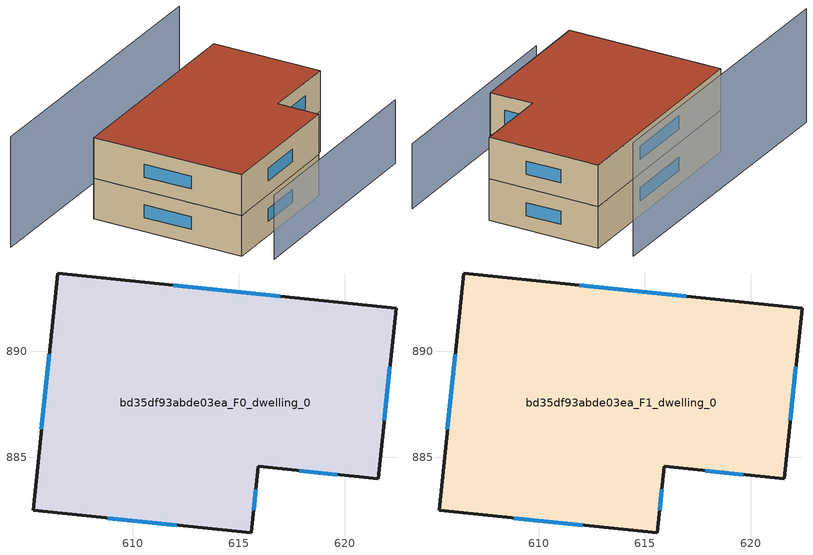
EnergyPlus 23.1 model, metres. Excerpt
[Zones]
bd35df93abde03ea_F0_dwelling_0
 floor ground (EU_floor_Construction): 622.42,892.04 621.59,883.98 615.91,884.57 615.59,881.44 605.29,882.5 606.45,893.7 z0
 wall outside (EU_wall_Construction): 615.91,884.57 621.59,883.98 622.42,892.04 606.45,893.7 605.29,882.5 615.59,881.44 615.91,884.57 z0:3
 window (EU_Window_Construction): 617.86,884.37 619.64,884.18 / 615.7,882.51 615.8,883.5 / 608.82,882.14 612.06,881.8 / 606.05,889.86 605.69,886.33 / 616.95,892.61 611.92,893.13 / 621.87,886.74 622.13,889.28 z1.03:1.97
bd35df93abde03ea_F1_dwelling_0
 floor to bd35df93abde03ea_F0_dwelling_0 (EU_floor_Construction): 622.42,892.04 621.58,883.98 615.91,884.57 615.59,881.44 605.29,882.5 606.45,893.7 z3
 wall outside (EU_wall_Construction): 615.91,884.57 621.59,883.98 622.42,892.04 606.45,893.7 605.29,882.5 615.59,881.44 615.91,884.57 z3:6
 window (EU_Window_Construction): 617.86,884.37 619.64,884.18 / 615.7,882.51 615.8,883.5 / 608.82,882.14 612.06,881.8 / 606.05,889.86 605.69,886.33 / 616.95,892.61 611.92,893.13 / 621.87,886.74 622.13,889.28 z4.03:4.97
 roof outside (EU_roof_Construction): 621.59,883.98 622.42,892.04 606.45,893.7 605.29,882.5 615.59,881.44 615.91,884.57 z6
shading: 605.76,880.37 622.03,878.73 z0:4.7; 622.57,894.59 600.33,897.03 z0:8.2
[Building]
EU S2 Campaign: North Axis=0; Terrain=City; Solar Distribution=FullExterior
[Site:Location]
Cape.Town.Intl.AP: Latitude=-33.965; Longitude=18.602; Time Zone=2; Elevation=46
[SizingPeriod:WeatherFileDays]
AnnualSizingPeriod: Begin Month=1; Begin Day of Month=1; End Month=12; End Day of Month=31; Day of Week for Start Day=Monday; Use Weather File Daylight Saving Period=No; Use Weather File Rain and Snow Indicators=No
[MATERIAL]
EU_InternalMass_Material: Roughness=MediumRough; Thickness=0.1; Conductivity=1; Density=1800; Specific Heat=900; Thermal Absorptance=0.9; Solar Absorptance=0.7; Visible Absorptance=0.7
[MATERIAL:NOMASS] Roughness=MediumRough; Thermal Absorptance=0.9; Solar Absorptance=0.7; Visible Absorptance=0.7
Name | Thermal Resistance
EU_wall_NoMass | 0.493876
EU_roof_NoMass | 0.449382
EU_floor_NoMass | 1.25
[WINDOWMATERIAL:SIMPLEGLAZINGSYSTEM]
EU_Window_SimpleGlazing: UFactor=4.4; Solar Heat Gain Coefficient=0.85; Visible Transmittance=0.85
[CONSTRUCTION]
EU_wall_Construction: EU_wall_NoMass
EU_roof_Construction: EU_roof_NoMass
EU_floor_Construction: EU_floor_NoMass
EU_Window_Construction: EU_Window_SimpleGlazing
EU_InternalMass_Construction: EU_InternalMass_Material
[ZONE] Type=1; Multiplier=1; Ceiling Height=autocalculate; Floor Area=autocalculate; Part of Total Floor Area=Yes
Name | Volume
bd35df93abde03ea_F0_dwelling_0 | 488.086
bd35df93abde03ea_F1_dwelling_0 | 488.085
[INTERNALMASS] Construction=EU_InternalMass_Construction; Surface Area=162.695
Name | Zone or ZoneList
bd35df93abde03ea_F0_dwelling_0_EU_InternalMass | bd35df93abde03ea_F0_dwelling_0
bd35df93abde03ea_F1_dwelling_0_EU_InternalMass | bd35df93abde03ea_F1_dwelling_0
[OTHEREQUIPMENT] Fuel Type=Electricity; Design Level Calculation Method=Watts/Area; Power per Zone Floor Area=1; Fraction Latent=0; Fraction Radiant=0; Fraction Lost=0; Carbon Dioxide Generation Rate=0; EndUse Subcategory=EU_Step8_InternalGains
Name | Zone or ZoneList or Space or SpaceList | Schedule
EU_Step8_InternalGain_bd35df93abde03ea_F0_dwelling_0_f000 | bd35df93abde03ea_F0_dwelling_0 | EU_Step8_GainSchedule_bd35df93abde03ea_F0_dwelling_0_f000
EU_Step8_InternalGain_bd35df93abde03ea_F1_dwelling_0_f000 | bd35df93abde03ea_F1_dwelling_0 | EU_Step8_GainSchedule_bd35df93abde03ea_F1_dwelling_0_f000
[ZONEVENTILATION:DESIGNFLOWRATE] Schedule=EU_AlwaysOn; Design Flow Rate Calculation Method=AirChanges/Hour; Air Changes per Hour=0.64; Ventilation Type=Natural; Fan Pressure Rise=0; Fan Total Efficiency=1; Constant Term Coefficient=1; Temperature Term Coefficient=0; Velocity Term Coefficient=0; Velocity Squared Term Coefficient=0; Minimum Indoor Temperature=-100; Maximum Indoor Temperature=100; Delta Temperature=-100; Minimum Outdoor Temperature=-100; Maximum Outdoor Temperature=100; Maximum Wind Speed=40
Name | Zone or ZoneList or Space or SpaceList
EU_ConstantAir_bd35df93abde03ea_F0_dwelling_0 | bd35df93abde03ea_F0_dwelling_0
EU_ConstantAir_bd35df93abde03ea_F1_dwelling_0 | bd35df93abde03ea_F1_dwelling_0
[HVACTEMPLATE:THERMOSTAT] Constant Heating Setpoint=20; Constant Cooling Setpoint=50
EU_HeatOnly_bd35df93abde03ea_F0_dwelling_0; EU_HeatOnly_bd35df93abde03ea_F1_dwelling_0
[HVACTEMPLATE:ZONE:IDEALLOADSAIRSYSTEM] System Availability Schedule=EU_AlwaysOn; Maximum Heating Supply Air Temperature=50; Minimum Cooling Supply Air Temperature=13; Maximum Heating Supply Air Humidity Ratio=0.0156; Minimum Cooling Supply Air Humidity Ratio=0.0077; Heating Limit=NoLimit; Cooling Limit=NoLimit; Heating Availability Schedule=EU_AlwaysOn; Cooling Availability Schedule=EU_CoolingOff; Dehumidification Control Type=ConstantSensibleHeatRatio; Cooling Sensible Heat Ratio=0.7; Dehumidification Setpoint=60; Humidification Control Type=None; Humidification Setpoint=30; Outdoor Air Method=None; Outdoor Air Flow Rate per Person=0.00944; Outdoor Air Flow Rate per Zone Floor Area=0; Outdoor Air Flow Rate per Zone=0; Demand Controlled Ventilation Type=None; Outdoor Air Economizer Type=NoEconomizer; Heat Recovery Type=None; Sensible Heat Recovery Effectiveness=0.7; Latent Heat Recovery Effectiveness=0.65
Name | Template Thermostat
bd35df93abde03ea_F0_dwelling_0 | EU_HeatOnly_bd35df93abde03ea_F0_dwelling_0
bd35df93abde03ea_F1_dwelling_0 | EU_HeatOnly_bd35df93abde03ea_F1_dwelling_0
[SIZING:ZONE] Zone Cooling Design Supply Air Temperature Input Method=SupplyAirTemperature; Zone Cooling Design Supply Air Temperature=13; Zone Heating Design Supply Air Temperature Input Method=SupplyAirTemperature; Zone Heating Design Supply Air Temperature=50; Zone Cooling Design Supply Air Humidity Ratio=0.008; Zone Heating Design Supply Air Humidity Ratio=0.008; Cooling Design Air Flow Method=DesignDay; Cooling Design Air Flow Rate=0; Cooling Minimum Air Flow per Zone Floor Area=0.000762; Cooling Minimum Air Flow=0; Cooling Minimum Air Flow Fraction=0.2; Heating Design Air Flow Method=DesignDay; Heating Design Air Flow Rate=0; Heating Maximum Air Flow per Zone Floor Area=0.002032; Heating Maximum Air Flow=0.141576; Heating Maximum Air Flow Fraction=0.3; Account for Dedicated Outdoor Air System=No; Dedicated Outdoor Air System Control Strategy=NeutralSupplyAir; Dedicated Outdoor Air Low Setpoint Temperature for Design=autosize; Dedicated Outdoor Air High Setpoint Temperature for Design=autosize; Zone Load Sizing Method=Sensible Load Only No Latent Load; Zone Latent Cooling Design Supply Air Humidity Ratio Input Method=HumidityRatioDifference; Zone Cooling Design Supply Air Humidity Ratio Difference=0.005; Zone Latent Heating Design Supply Air Humidity Ratio Input Method=HumidityRatioDifference; Zone Humidification Design Supply Air Humidity Ratio Difference=0.005
bd35df93abde03ea_F0_dwelling_0; bd35df93abde03ea_F1_dwelling_0
[SCHEDULE:CONSTANT]
Name | Hourly Value
EU_AlwaysOn | 1
EU_CoolingOff | 0
[SCHEDULE:FILE] Column Number=1; Rows to Skip at Top=0; Number of Hours of Data=8760; Column Separator=Comma; Interpolate to Timestep=No; Minutes per Item=60; Adjust Schedule for Daylight Savings=Yes
Name | File
EU_Step8_GainSchedule_bd35df93abde03ea_F0_dwelling_0_f000 | ../../schedules/bd35df93abde03ea/bd35df93abde03ea_F0_dwelling_0_f000_gain.csv
EU_Step8_GainSchedule_bd35df93abde03ea_F1_dwelling_0_f000 | ../../schedules/bd35df93abde03ea/bd35df93abde03ea_F1_dwelling_0_f000_gain.csv
